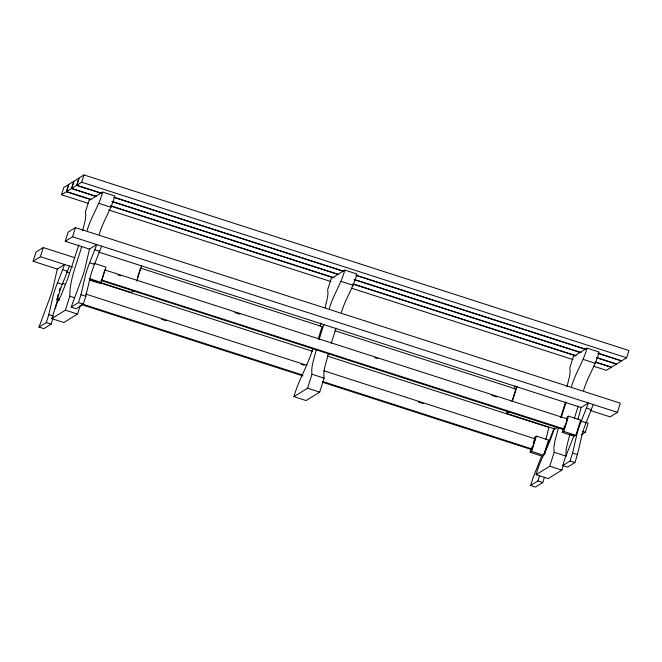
<?xml version="1.0" encoding="UTF-8"?>
<svg xmlns="http://www.w3.org/2000/svg" width="662" height="662" viewBox="0 0 662 662"><rect width="100%" height="100%" fill="white"/><g stroke="black" fill="none" stroke-linecap="round" stroke-linejoin="round"><path stroke-width="0.99" d="M56.047 305.827L58.388 295.798A13.588 0.993 -72.1 0 1 60.614 288.773L69.469 266.083M548.922 427.453L545.869 439.378M55.534 308.343L55.873 306.663M39.017 327.086L46.323 322.56L48.822 314.632L53.548 294.242A13.588 0.993 -72.1 0 1 55.774 287.217L64.619 264.527L57.321 269.053L52.687 289.128A13.588 0.993 -72.1 0 1 50.486 296.137L39.017 327.086L43.866 328.65L51.173 324.115L52.836 318.836M71.165 307.143L78.472 302.617L80.971 294.689L85.688 274.3A13.588 0.993 -72.1 0 1 87.922 267.274L96.768 244.584L89.461 249.111L84.827 269.186A13.588 0.993 -72.1 0 1 82.634 276.195L71.165 307.143L76.006 308.707L83.313 304.172L85.812 296.253L90.537 275.855A13.588 0.993 -72.1 0 1 92.763 268.83L101.617 246.14M593.218 404.54L584.372 427.23A13.588 0.993 -72.1 0 0 582.138 434.255L577.421 454.653L574.922 462.572L567.615 467.107L562.774 465.543L570.081 461.017L572.58 453.089L577.297 432.7A13.588 0.993 -72.1 0 1 579.523 425.674L588.377 402.984L581.071 407.511L578.017 419.435M82.709 230.682C83.793 224.542 86.739 218.112 85.431 211.881L89.014 200.528L102.651 192.063L114.758 195.969C111.299 209.407 103.106 220.926 99.259 234.331M325.116 307.722C326.159 301.905 328.898 295.806 327.607 289.906L331.182 278.553L344.819 270.096L356.934 273.994C353.475 287.44 345.283 298.959 341.427 312.356M567.044 386.74C568.137 380.6 571.083 374.171 569.775 367.94L573.358 356.586L586.995 348.121L599.102 352.027C595.643 365.465 587.451 376.992 583.603 390.39M569.717 434.413C568.542 441.537 564.926 448.927 566.267 456.176L554.152 452.27C552.944 444.045 556.792 435.72 558.397 427.685M316.229 349.652C314.615 357.695 310.776 366.02 311.984 374.245L307.582 388.197L293.945 396.662L306.051 400.56L319.696 392.103L324.09 378.143C322.882 369.917 326.73 361.593 328.335 353.558M544.727 454.115L545.149 452.642A13.588 0.993 -72.1 0 1 547.383 445.617L554.135 428.008M78.811 244.948L68.095 277.659L61.036 295.55L56.179 304.677L51.777 318.629L63.883 322.535L77.52 314.069L80.16 305.695M320.127 325.787L320.979 322.973M319.183 339.3L323.925 324.19M331.29 343.206L336.031 328.087M561.351 417.333L566.093 402.215M574.318 418.425L578.207 406.12M57.685 269.177L33.1 261.25L35.988 252.09L43.295 247.555L74.773 257.7M33.1 261.25L40.407 256.724L43.295 247.555M61.508 194.76L63.8 187.487L68.674 184.466L66.382 191.74L61.508 194.76L88.063 203.317M66.622 191.591L68.914 184.317L73.788 181.297L71.496 188.571L66.622 191.591L91.215 199.51M71.736 188.413L74.028 181.148L78.902 178.119L76.61 185.393L71.736 188.413L96.329 196.341M101.443 193.163L76.85 185.244L79.142 177.97L84.016 174.95L628.9 350.512L626.608 357.786L621.734 360.807L598.134 353.202M76.85 185.244L81.724 182.224L84.016 174.95M89.833 249.235L65.248 241.307L68.136 232.147L75.443 227.612L620.327 403.183L617.439 412.343L610.132 416.878L590.463 410.539M65.248 241.307L72.555 236.781L75.443 227.612M57.213 297.486L58.115 294.623M59.323 290.808L60.225 287.945M51.777 318.629L65.414 310.172L69.816 296.212C69.626 279.174 77.338 262.541 81.757 246.156M87.152 230.426C91 217.028 99.192 205.51 102.651 192.063M104.563 270.841L101.675 279.993L564.223 429.026L567.4 418.955L104.853 269.922M89.461 280.001L99.705 283.303L101.17 282.401L105.986 267.125L93.88 263.228M137.489 277.568L140.485 268.077L322.27 326.647M136.744 281.176L141.685 265.512M293.945 396.662C298.488 379.93 308.194 365.209 312.828 348.386M318.223 338.936L322.113 326.598M329.32 308.459C333.176 295.062 341.36 283.535 344.819 270.096M557.454 427.52L555.021 429.034L506.587 413.427L507.506 410.49M514.3 388.95L515.226 386.012M511.958 401.362L515.847 389.016L335.046 330.76M512.413 401.147L517.047 386.459M534.317 438.923L534.921 437.011L536.386 436.109L548.492 440.007L543.676 455.282L542.219 456.184L530.105 452.287L531.007 449.424M322.601 382.264L531.238 449.49L532.107 446.742M533.258 443.085L534.126 440.338M531.238 449.49L532.074 448.968L535.252 438.898L323.66 370.728M530.105 452.287L531.569 451.376L536.386 436.109M544.437 477.236L542.774 482.515L535.467 487.05L530.626 485.486L533.125 477.567L541.301 456.846M563.627 464.55L561.864 470.128L548.227 478.593L536.121 474.687C540.366 458.526 549.857 444.425 554.359 428.24M530.626 485.486L537.933 480.96L539.596 475.68M560.54 417.73L565.48 402.066M536.121 474.687L549.758 466.23L554.152 452.27M571.496 386.484C575.344 373.087 583.536 361.568 586.995 348.121M566.465 418.98L567.069 417.068L568.534 416.166L580.64 420.064L575.824 435.339L574.359 436.241L562.253 432.344L563.155 429.481M563.676 428.628L564.537 425.889M562.253 432.344L563.718 431.434L568.534 416.166M562.774 465.543L565.274 457.624L573.449 436.903M581.228 434.802L585.291 432.286L588.179 423.126L585.233 422.174M133.658 290.974L131.217 292.48L100.219 282.492M506.587 413.427L509.02 411.921M534.416 439.419L535.252 438.898M566.564 419.476L567.4 418.955M564.223 429.026L563.387 429.547L100.715 280.357M81.724 182.224L626.608 357.786M114.228 197.284L343.396 271.122M356.181 275.243L585.349 349.081M76.61 185.393L101.195 193.321M113.98 197.441L343.148 271.279M355.933 275.4L585.1 349.238M597.885 353.359L621.494 360.964L616.62 363.984L596.95 357.645M113.045 201.728L338.282 274.3M354.013 279.372L581.211 352.573M71.496 188.571L96.081 196.49M111.82 201.562L338.034 274.449M354.758 279.836L579.986 352.407M596.71 357.794L616.38 364.133L611.506 367.153L595.767 362.089M110.885 205.849L334.144 277.792M352.838 283.808L576.097 355.751M66.382 191.74L90.967 199.659M110.637 205.998L332.92 277.626M353.574 284.279L575.857 355.899M595.527 362.238L611.266 367.311L606.392 370.331L593.607 366.21M99.077 203.416L111.183 207.322M341.244 281.449L353.351 285.347M583.412 359.474L595.519 363.38M108.717 209.97L331 281.598M351.654 288.251L572.953 359.557M72.555 236.781L617.439 412.343M94.674 249.665L99.515 251.229M586.284 408.065L591.125 409.629M98.688 252.081L581.608 407.684M89.502 262.814L94.352 264.378M581.112 421.214L585.953 422.778M117.795 274.879L120.749 275.831M234.902 312.621L239.826 314.202M374.651 357.645L377.605 358.597M491.767 395.38L496.69 396.968M40.407 256.724L72.861 267.175M582.337 431.334L585.291 432.286M62.526 269.608L67.367 271.172M89.064 278.495L101.17 282.401M563.718 431.434L575.824 435.339M66.539 272.024L69.493 272.976M90.148 279.637L97.033 281.855M99.979 282.798L312.431 351.257M327.177 356.007L549.46 427.627M571.099 434.603L574.053 435.555M62.658 283.468L65.455 284.37M57.354 282.757L62.203 284.321M85.497 293.986L306.928 365.333M161.42 319.241L166.344 320.83M301.169 364.274L304.123 365.217M418.285 402.008L423.208 403.588M80.971 294.689L85.812 296.253M572.58 453.089L577.421 454.653M69.816 296.212L74.475 297.718M311.984 374.245L324.09 378.143M78.472 302.617L83.313 304.172M570.081 461.017L574.922 462.572M82.328 304.057L302.774 375.089M322.452 381.428L532.074 448.968M81.484 304.578L302.915 375.925M56.915 298.438L59.704 299.34M531.569 451.376L543.676 455.282M56.386 299.646L59.175 300.548M65.414 310.172L77.52 314.069M307.582 388.197L319.696 392.103M549.758 466.23L561.864 470.128M48.822 314.632L53.663 316.196M46.323 322.56L51.173 324.115M537.933 480.96L542.774 482.515"/></g></svg>
